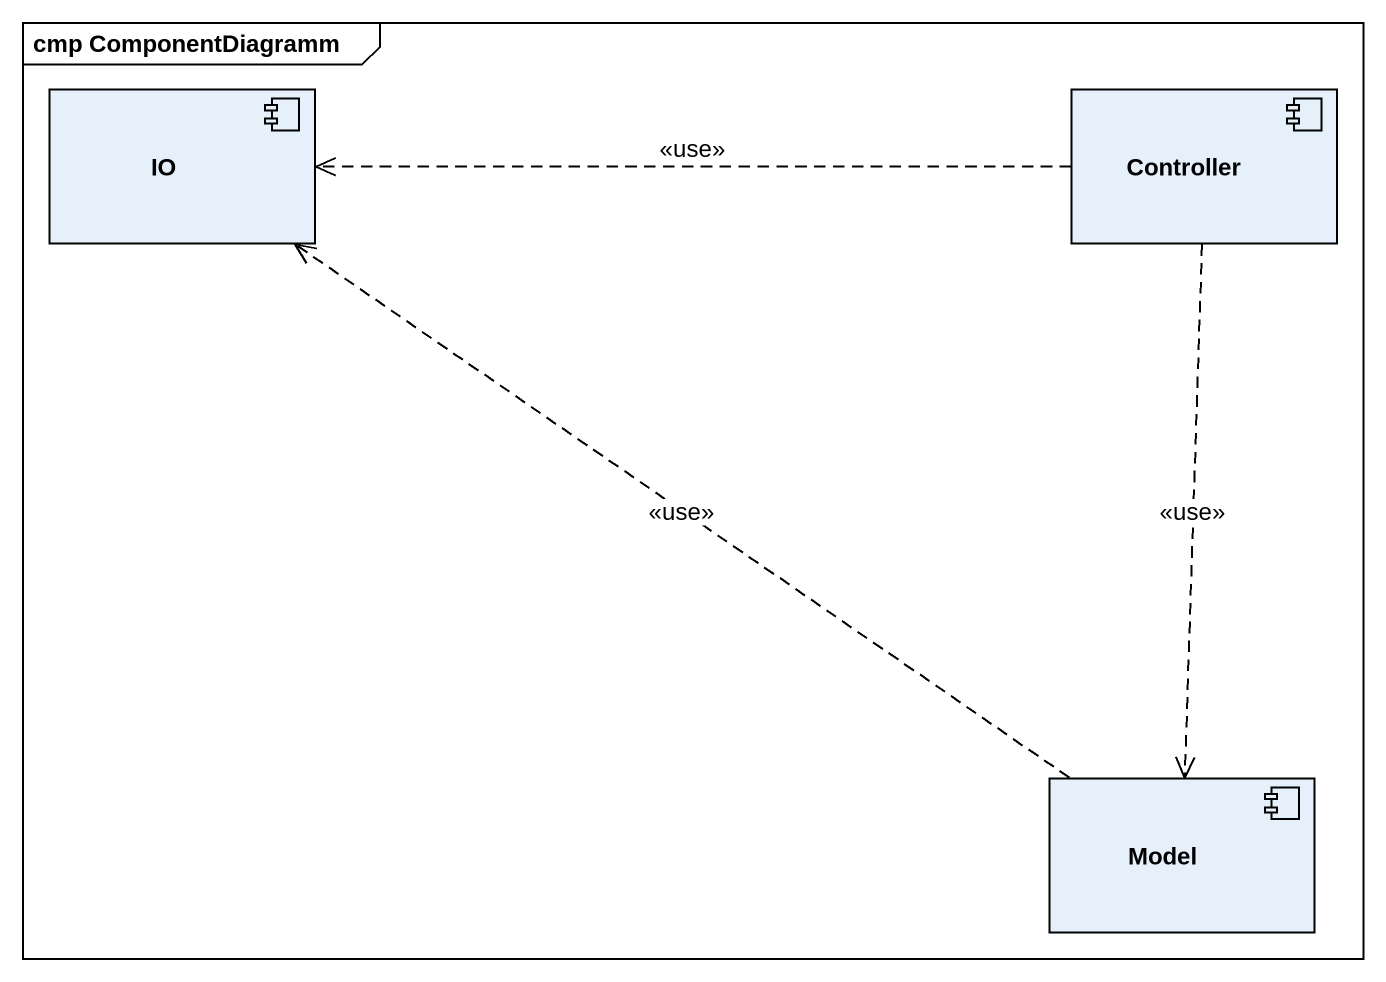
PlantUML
@startuml
mainframe cmp ComponentDiagramm
component IO
component Controller
component Model
Controller .left.> IO : <<use>>
Controller ..> Model : <<use>>
Model .up.> IO : <<use>>
@enduml
